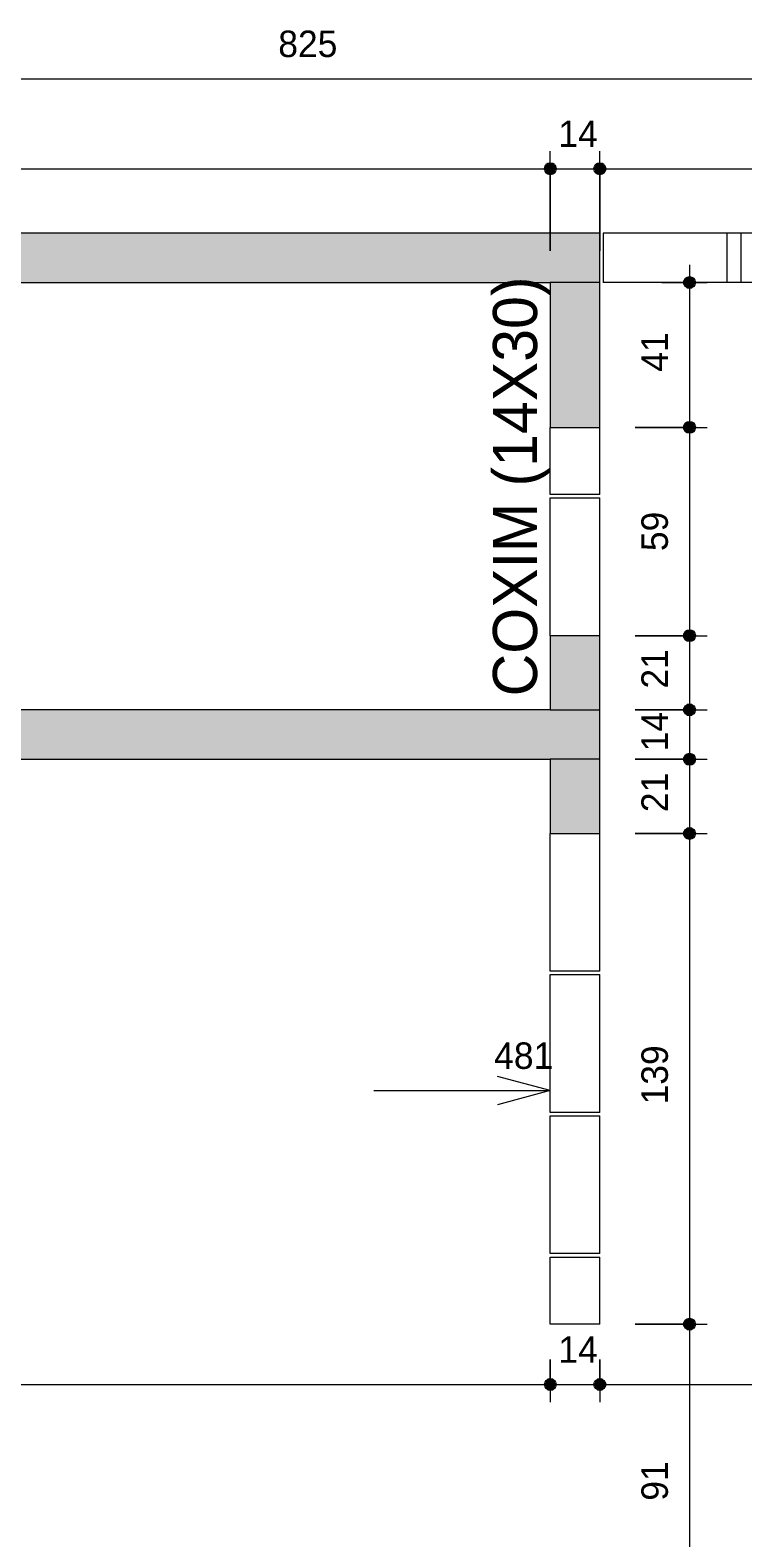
# Model space of a CAD drawing. Header units: centimetres. Extents: x 170 to 15941, y -2277 to 8860.
# Drawn here: x 7838.3 to 8040, y 434.7 to 861.7 of the extents above; entities that cross this region are included whole.
import ezdxf

# ---------------------------------------------------------------- set-up
doc = ezdxf.new("R2010")
doc.units = ezdxf.units.CM
for name, color, linetype, lineweight, true_color in [('A-ANNO-DIMS-1', 1, 'Continuous', 9, 0xff0000), ('A-DETL-GENF-1', 8, 'Continuous', 9, 0x808080), ('A-DETL-GENF-2', 9, 'Continuous', 9, 0xc0c0c0)]:
    doc.layers.add(name, color=color, linetype=linetype, lineweight=lineweight, true_color=true_color)
for name, color, linetype, lineweight in [('A-ANNO-DIMS-50', 7, 'Continuous', 9), ('A-DETL-THIN', 7, 'Continuous', 9), ('G-ANNO-TEXT', 7, 'Continuous', 9), ('S-BEAM', 7, 'Continuous', 9), ('S-BEAM-1', 7, 'Continuous', 13)]:
    doc.layers.add(name, color=color, linetype=linetype, lineweight=lineweight)
doc.styles.add('Bahnschrift_2', font='', dxfattribs={"height": 12.5})
doc.styles.add('Bahnschrift_7', font='', dxfattribs={"height": 7.5})
doc.styles.get('Bahnschrift_2').set_extended_font_data('Bahnschrift')
doc.styles.get('Bahnschrift_7').set_extended_font_data('Bahnschrift')
doc.dimstyles.new('COTA_ACUMULADA_1', dxfattribs={"dimscale": 30.48, "dimtxt": 8.33133, "dimasz": 0.049213, "dimexe": 0, "dimexo": 0.0625, "dimgap": 0.131234, "dimtad": 0, "dimjust": 2, "dimdec": 0, "dimzin": 0, "dimdsep": 46, "dimtxsty": 'Bahnschrift_7', "dimblk1": 'NONE', "dimblk2": 'OPEN30', "dimsah": 1, "dimcen": 0.09, "dimse1": 1, "dimsd1": 1, "dimazin": 0, "dimtfac": 1, "dimtdec": 4, "dimtix": 1, "dimtmove": 2, "dimatfit": 3, "dimfxl": 0, "dimfxlon": 1, "dimtvp": 1, "dimtolj": 1, "dimtzin": 0, "dimarcsym": 2})
doc.dimstyles.new('COTA_LINEAR', dxfattribs={"dimscale": 30.48, "dimtxt": 8.33133, "dimasz": 0.393701, "dimexe": 0.164042, "dimexo": 0.328084, "dimgap": 0.131234, "dimtad": 1, "dimdec": 0, "dimzin": 0, "dimdsep": 46, "dimtxsty": 'Bahnschrift_7', "dimblk1": 'DOTSMALL', "dimblk2": 'DOTSMALL', "dimsah": 1, "dimcen": 0.09, "dimdle": 0.164042, "dimazin": 0, "dimtfac": 1, "dimtdec": 4, "dimtix": 1, "dimtmove": 0, "dimatfit": 3, "dimfxl": 1, "dimtvp": 1, "dimtolj": 1, "dimtzin": 0, "dimarcsym": 2})

# ---------------------------------------------------------------- blocks, each defined once
blk = doc.blocks.new('LEONE - BLOCO CANALETA 14X39X2 - LEONE - BLOCO CANALETA 14X39X19-3031616-FORMA DA COBERTURA')
at = {"layer": 'S-BEAM-1'}
for p, q in [((-19.5, 7), (19.5, 7)), ((-19.5, -7), (-19.5, 7)), ((-19.5, -7), (19.5, -7))]:
    blk.add_line(p, q, dxfattribs=at)
blk = doc.blocks.new('LEONE - BLOCO CANALETA 14X39X2 - LEONE - BLOCO CANALETA 14X39X19-V2-FORMA DA COBERTURA')
at = {"layer": 'S-BEAM-1'}
for p, q in [((-19.5, 7), (19.5, 7)), ((-19.5, -7), (-19.5, 7)), ((19.5, 7), (19.5, -7)), ((-19.5, -7), (19.5, -7))]:
    blk.add_line(p, q, dxfattribs=at)
blk = doc.blocks.new('LEONE - BLOCO CANALETA 14X19X19 - LEONE - BLOCO CANALETA 14X19X19-3028554-FORMA DA COBERTURA')
at = {"layer": 'S-BEAM-1'}
for p, q in [((-9.5, 7), (9.5, 7)), ((-9.5, -7), (-9.5, 7)), ((9.5, 7), (9.5, -7)), ((-9.5, -7), (9.5, -7))]:
    blk.add_line(p, q, dxfattribs=at)
blk = doc.blocks.new('LEONE - BLOCO CANALETA 14X39X2 - LEONE - BLOCO CANALETA 14X39X19-2679375-FORMA DA COBERTURA')
at = {"layer": 'S-BEAM-1'}
for p, q in [((-19.5, 7), (19.5, 7)), ((-19.5, 7), (-19.5, -7)), ((19.5, -7), (19.5, 7)), ((-19.5, -7), (19.5, -7))]:
    blk.add_line(p, q, dxfattribs=at)
blk = doc.blocks.new('LEONE - BLOCO CANALETA 14X39X2 - LEONE - BLOCO CANALETA 14X39X19-V12-FORMA DA COBERTURA')
at = {"layer": 'S-BEAM-1'}
for p, q in [((-19.5, 7), (-0.5, 7)), ((-19.5, -7), (-19.5, 7)), ((-19.5, -7), (-0.5, -7))]:
    blk.add_line(p, q, dxfattribs=at)
blk = doc.blocks.new('LEONE - BLOCO CANALETA 14X39X2 - LEONE - BLOCO CANALETA 14X39X19-V13-FORMA DA COBERTURA')
at = {"layer": 'S-BEAM-1'}
for p, q in [((-19.5, 7), (19.5, 7)), ((19.5, 7), (19.5, -7)), ((-19.5, -7), (19.5, -7))]:
    blk.add_line(p, q, dxfattribs=at)
blk = doc.blocks.new('DIMBLOCK12-FORMA DA COBERTURA')
at = {"layer": 'A-ANNO-DIMS-50', "lineweight": 35, "true_color": 0xff0000}
h = blk.add_hatch(color=1, dxfattribs=at)
edge = h.paths.add_edge_path()
edge.add_arc((7574.52, 822.48), 1.5, 0, 360)
h = blk.add_hatch(color=1, dxfattribs=at)
edge = h.paths.add_edge_path()
edge.add_arc((7985.52, 822.48), 1.5, 0, 360)
at = {"layer": 'A-ANNO-DIMS-50', "color": 1, "true_color": 0xff0000}
for p, q in [((7574.52, 799.24), (7574.52, 827.48)), ((7985.52, 799.24), (7985.52, 827.48)), ((7574.52, 822.48), (7985.52, 822.48)), ((7574.52, 822.48), (7574.52, 799.24)), ((7985.52, 822.48), (7985.52, 799.24))]:
    blk.add_line(p, q, dxfattribs=at)
at = {"layer": 'A-ANNO-DIMS-50', "color": 1, "lineweight": 35, "true_color": 0xff0000}
for centre in [(7574.52, 822.48), (7985.52, 822.48)]:
    blk.add_circle(centre, 1.5, dxfattribs=at)
at = {"layer": 'A-ANNO-DIMS-50', "color": 0, "insert": (7773.52, 836.13), "char_height": 7.5, "width": 15.6023, "attachment_point": 1, "line_spacing_factor": 1.009858, "style": 'Bahnschrift_7'}
blk.add_mtext('411', dxfattribs=at)
blk = doc.blocks.new('_DotSmall')
at = {"color": 0, "linetype": 'ByBlock', "const_width": 0.5}
blk.add_lwpolyline([(-0.0625, 0, 1), (0.0625, 0, 1)], format="xyb", close=True, dxfattribs=at)
blk = doc.blocks.new('DIMBLOCK13-FORMA DA COBERTURA')
at = {"layer": 'A-ANNO-DIMS-50', "lineweight": 35, "true_color": 0xff0000}
h = blk.add_hatch(color=1, dxfattribs=at)
edge = h.paths.add_edge_path()
edge.add_arc((7985.52, 822.48), 1.5, 0, 360)
h = blk.add_hatch(color=1, dxfattribs=at)
edge = h.paths.add_edge_path()
edge.add_arc((7999.52, 822.48), 1.5, 0, 360)
at = {"layer": 'A-ANNO-DIMS-50', "color": 1, "true_color": 0xff0000}
for p, q in [((7985.52, 799.24), (7985.52, 827.48)), ((7999.52, 799.24), (7999.52, 827.48)), ((7985.52, 822.48), (7999.52, 822.48)), ((7985.52, 822.48), (7985.52, 799.24)), ((7999.52, 822.48), (7999.52, 799.24))]:
    blk.add_line(p, q, dxfattribs=at)
at = {"layer": 'A-ANNO-DIMS-50', "color": 1, "lineweight": 35, "true_color": 0xff0000}
for centre in [(7985.52, 822.48), (7999.52, 822.48)]:
    blk.add_circle(centre, 1.5, dxfattribs=at)
at = {"layer": 'A-ANNO-DIMS-50', "color": 0, "insert": (7987.79, 836.13), "char_height": 7.5, "width": 11.3609, "attachment_point": 1, "line_spacing_factor": 1.009858, "style": 'Bahnschrift_7'}
blk.add_mtext('14', dxfattribs=at)
blk = doc.blocks.new('DIMBLOCK14-FORMA DA COBERTURA')
at = {"layer": 'A-ANNO-DIMS-50', "lineweight": 35, "true_color": 0xff0000}
h = blk.add_hatch(color=1, dxfattribs=at)
edge = h.paths.add_edge_path()
edge.add_arc((7999.52, 822.48), 1.5, 0, 360)
h = blk.add_hatch(color=1, dxfattribs=at)
edge = h.paths.add_edge_path()
edge.add_arc((8315.52, 822.48), 1.5, 0, 360)
at = {"layer": 'A-ANNO-DIMS-50', "color": 1, "true_color": 0xff0000}
for p, q in [((7999.52, 799.24), (7999.52, 827.48)), ((8315.52, 814.24), (8315.52, 827.48)), ((7999.52, 822.48), (8315.52, 822.48)), ((7999.52, 822.48), (7999.52, 799.24)), ((8315.52, 822.48), (8315.52, 814.24))]:
    blk.add_line(p, q, dxfattribs=at)
at = {"layer": 'A-ANNO-DIMS-50', "color": 1, "lineweight": 35, "true_color": 0xff0000}
for centre in [(7999.52, 822.48), (8315.52, 822.48)]:
    blk.add_circle(centre, 1.5, dxfattribs=at)
at = {"layer": 'A-ANNO-DIMS-50', "color": 0, "insert": (8150.26, 836.13), "char_height": 7.5, "width": 17.4201, "attachment_point": 1, "line_spacing_factor": 1.009858, "style": 'Bahnschrift_7'}
blk.add_mtext('316', dxfattribs=at)
blk = doc.blocks.new('DIMBLOCK18-FORMA DA COBERTURA')
at = {"layer": 'A-ANNO-DIMS-50', "lineweight": 35, "true_color": 0xff0000}
h = blk.add_hatch(color=1, dxfattribs=at)
edge = h.paths.add_edge_path()
edge.add_arc((7504.52, 847.97), 1.5, 0, 360)
h = blk.add_hatch(color=1, dxfattribs=at)
edge = h.paths.add_edge_path()
edge.add_arc((8329.52, 847.97), 1.5, 0, 360)
at = {"layer": 'A-ANNO-DIMS-50', "color": 1, "true_color": 0xff0000}
for p, q in [((7504.52, 840.09), (7504.52, 852.97)), ((8329.52, 814.24), (8329.52, 852.97)), ((7504.52, 847.97), (8334.52, 847.97)), ((7504.52, 847.97), (7504.52, 840.09)), ((8329.52, 847.97), (8329.52, 814.24))]:
    blk.add_line(p, q, dxfattribs=at)
at = {"layer": 'A-ANNO-DIMS-50', "color": 1, "lineweight": 35, "true_color": 0xff0000}
for centre in [(7504.52, 847.97), (8329.52, 847.97)]:
    blk.add_circle(centre, 1.5, dxfattribs=at)
at = {"layer": 'A-ANNO-DIMS-50', "color": 0, "insert": (7908.5, 861.61), "char_height": 7.5, "width": 20.4496, "attachment_point": 1, "line_spacing_factor": 1.009858, "style": 'Bahnschrift_7'}
blk.add_mtext('825', dxfattribs=at)
blk = doc.blocks.new('DIMBLOCK90-FORMA DA COBERTURA')
at = {"layer": 'A-ANNO-DIMS-50', "lineweight": 35, "true_color": 0xff0000}
h = blk.add_hatch(color=1, dxfattribs=at)
edge = h.paths.add_edge_path()
edge.add_arc((7595.02, 478.16), 1.5, 0, 360)
h = blk.add_hatch(color=1, dxfattribs=at)
edge = h.paths.add_edge_path()
edge.add_arc((7985.52, 478.16), 1.5, 0, 360)
at = {"layer": 'A-ANNO-DIMS-50', "color": 1, "true_color": 0xff0000}
for p, q in [((7595.02, 594.71), (7595.02, 473.16)), ((7595.02, 478.16), (7595.02, 594.71)), ((7985.52, 485.24), (7985.52, 473.16)), ((7985.52, 478.16), (7985.52, 485.24)), ((7595.02, 478.16), (7985.52, 478.16))]:
    blk.add_line(p, q, dxfattribs=at)
at = {"layer": 'A-ANNO-DIMS-50', "color": 1, "lineweight": 35, "true_color": 0xff0000}
for centre in [(7595.02, 478.16), (7985.52, 478.16)]:
    blk.add_circle(centre, 1.5, dxfattribs=at)
at = {"layer": 'A-ANNO-DIMS-50', "color": 0, "insert": (7781.88, 491.81), "char_height": 7.5, "width": 20.1467, "attachment_point": 1, "line_spacing_factor": 1.009858, "style": 'Bahnschrift_7'}
blk.add_mtext('390', dxfattribs=at)
blk = doc.blocks.new('DIMBLOCK91-FORMA DA COBERTURA')
at = {"layer": 'A-ANNO-DIMS-50', "lineweight": 35, "true_color": 0xff0000}
h = blk.add_hatch(color=1, dxfattribs=at)
edge = h.paths.add_edge_path()
edge.add_arc((7985.52, 478.16), 1.5, 0, 360)
h = blk.add_hatch(color=1, dxfattribs=at)
edge = h.paths.add_edge_path()
edge.add_arc((7999.52, 478.16), 1.5, 0, 360)
at = {"layer": 'A-ANNO-DIMS-50', "color": 1, "true_color": 0xff0000}
for p, q in [((7985.52, 485.24), (7985.52, 473.16)), ((7985.52, 478.16), (7985.52, 485.24)), ((7999.52, 485.24), (7999.52, 473.16)), ((7999.52, 478.16), (7999.52, 485.24)), ((7985.52, 478.16), (7999.52, 478.16))]:
    blk.add_line(p, q, dxfattribs=at)
at = {"layer": 'A-ANNO-DIMS-50', "color": 1, "lineweight": 35, "true_color": 0xff0000}
for centre in [(7985.52, 478.16), (7999.52, 478.16)]:
    blk.add_circle(centre, 1.5, dxfattribs=at)
at = {"layer": 'A-ANNO-DIMS-50', "color": 0, "insert": (7987.79, 491.81), "char_height": 7.5, "width": 11.3609, "attachment_point": 1, "line_spacing_factor": 1.009858, "style": 'Bahnschrift_7'}
blk.add_mtext('14', dxfattribs=at)
blk = doc.blocks.new('DIMBLOCK92-FORMA DA COBERTURA')
at = {"layer": 'A-ANNO-DIMS-50', "lineweight": 35, "true_color": 0xff0000}
h = blk.add_hatch(color=1, dxfattribs=at)
edge = h.paths.add_edge_path()
edge.add_arc((7999.52, 478.16), 1.5, 0, 360)
h = blk.add_hatch(color=1, dxfattribs=at)
edge = h.paths.add_edge_path()
edge.add_arc((8244.52, 478.16), 1.5, 0, 360)
at = {"layer": 'A-ANNO-DIMS-50', "color": 1, "true_color": 0xff0000}
for p, q in [((8244.52, 504.24), (8244.52, 473.16)), ((8244.52, 478.16), (8244.52, 504.24)), ((7999.52, 485.24), (7999.52, 473.16)), ((7999.52, 478.16), (7999.52, 485.24)), ((7999.52, 478.16), (8244.52, 478.16))]:
    blk.add_line(p, q, dxfattribs=at)
at = {"layer": 'A-ANNO-DIMS-50', "color": 1, "lineweight": 35, "true_color": 0xff0000}
for centre in [(7999.52, 478.16), (8244.52, 478.16)]:
    blk.add_circle(centre, 1.5, dxfattribs=at)
at = {"layer": 'A-ANNO-DIMS-50', "color": 0, "insert": (8113.5, 491.81), "char_height": 7.5, "width": 20.4496, "attachment_point": 1, "line_spacing_factor": 1.009858, "style": 'Bahnschrift_7'}
blk.add_mtext('245', dxfattribs=at)
blk = doc.blocks.new('DIMBLOCK265-FORMA DA COBERTURA')
at = {"layer": 'A-ANNO-DIMS-50', "lineweight": 35, "true_color": 0xff0000}
h = blk.add_hatch(color=1, dxfattribs=at)
edge = h.paths.add_edge_path()
edge.add_arc((8024.95, 790.24), 1.5, 0, 360)
h = blk.add_hatch(color=1, dxfattribs=at)
edge = h.paths.add_edge_path()
edge.add_arc((8024.95, 749.24), 1.5, 0, 360)
at = {"layer": 'A-ANNO-DIMS-50', "color": 1, "true_color": 0xff0000}
for p, q in [((8024.95, 795.24), (8024.95, 749.24)), ((8017.07, 790.24), (8029.95, 790.24)), ((8024.95, 790.24), (8017.07, 790.24)), ((8009.52, 749.24), (8029.95, 749.24)), ((8024.95, 749.24), (8009.52, 749.24))]:
    blk.add_line(p, q, dxfattribs=at)
at = {"layer": 'A-ANNO-DIMS-50', "color": 1, "lineweight": 35, "true_color": 0xff0000}
for centre in [(8024.95, 790.24), (8024.95, 749.24)]:
    blk.add_circle(centre, 1.5, dxfattribs=at)
at = {"layer": 'A-ANNO-DIMS-50', "color": 0, "insert": (8011.3, 765.01), "char_height": 7.5, "width": 11.3609, "attachment_point": 1, "rotation": 90, "line_spacing_factor": 1.009858, "style": 'Bahnschrift_7'}
blk.add_mtext('41', dxfattribs=at)
blk = doc.blocks.new('DIMBLOCK266-FORMA DA COBERTURA')
at = {"layer": 'A-ANNO-DIMS-50', "lineweight": 35, "true_color": 0xff0000}
h = blk.add_hatch(color=1, dxfattribs=at)
edge = h.paths.add_edge_path()
edge.add_arc((8024.95, 749.24), 1.5, 0, 360)
h = blk.add_hatch(color=1, dxfattribs=at)
edge = h.paths.add_edge_path()
edge.add_arc((8024.95, 690.24), 1.5, 0, 360)
at = {"layer": 'A-ANNO-DIMS-50', "color": 1, "true_color": 0xff0000}
for p, q in [((8009.52, 749.24), (8029.95, 749.24)), ((8024.95, 749.24), (8009.52, 749.24)), ((8024.95, 749.24), (8024.95, 690.24)), ((8009.52, 690.24), (8029.95, 690.24)), ((8024.95, 690.24), (8009.52, 690.24))]:
    blk.add_line(p, q, dxfattribs=at)
at = {"layer": 'A-ANNO-DIMS-50', "color": 1, "lineweight": 35, "true_color": 0xff0000}
for centre in [(8024.95, 749.24), (8024.95, 690.24)]:
    blk.add_circle(centre, 1.5, dxfattribs=at)
at = {"layer": 'A-ANNO-DIMS-50', "color": 0, "insert": (8011.3, 714.19), "char_height": 7.5, "width": 13.3301, "attachment_point": 1, "rotation": 90, "line_spacing_factor": 1.009858, "style": 'Bahnschrift_7'}
blk.add_mtext('59', dxfattribs=at)
blk = doc.blocks.new('DIMBLOCK267-FORMA DA COBERTURA')
at = {"layer": 'A-ANNO-DIMS-50', "lineweight": 35, "true_color": 0xff0000}
h = blk.add_hatch(color=1, dxfattribs=at)
edge = h.paths.add_edge_path()
edge.add_arc((8024.95, 690.24), 1.5, 0, 360)
h = blk.add_hatch(color=1, dxfattribs=at)
edge = h.paths.add_edge_path()
edge.add_arc((8024.95, 669.24), 1.5, 0, 360)
at = {"layer": 'A-ANNO-DIMS-50', "color": 1, "true_color": 0xff0000}
for p, q in [((8009.52, 690.24), (8029.95, 690.24)), ((8024.95, 690.24), (8009.52, 690.24)), ((8024.95, 690.24), (8024.95, 669.24)), ((8009.52, 669.24), (8029.95, 669.24)), ((8024.95, 669.24), (8009.52, 669.24))]:
    blk.add_line(p, q, dxfattribs=at)
at = {"layer": 'A-ANNO-DIMS-50', "color": 1, "lineweight": 35, "true_color": 0xff0000}
for centre in [(8024.95, 690.24), (8024.95, 669.24)]:
    blk.add_circle(centre, 1.5, dxfattribs=at)
at = {"layer": 'A-ANNO-DIMS-50', "color": 0, "insert": (8011.3, 675.26), "char_height": 7.5, "width": 10.755, "attachment_point": 1, "rotation": 90, "line_spacing_factor": 1.009858, "style": 'Bahnschrift_7'}
blk.add_mtext('21', dxfattribs=at)
blk = doc.blocks.new('DIMBLOCK268-FORMA DA COBERTURA')
at = {"layer": 'A-ANNO-DIMS-50', "lineweight": 35, "true_color": 0xff0000}
h = blk.add_hatch(color=1, dxfattribs=at)
edge = h.paths.add_edge_path()
edge.add_arc((8024.95, 669.24), 1.5, 0, 360)
h = blk.add_hatch(color=1, dxfattribs=at)
edge = h.paths.add_edge_path()
edge.add_arc((8024.95, 655.24), 1.5, 0, 360)
at = {"layer": 'A-ANNO-DIMS-50', "color": 1, "true_color": 0xff0000}
for p, q in [((8009.52, 669.24), (8029.95, 669.24)), ((8024.95, 669.24), (8009.52, 669.24)), ((8024.95, 669.24), (8024.95, 655.24)), ((8009.52, 655.24), (8029.95, 655.24)), ((8024.95, 655.24), (8009.52, 655.24))]:
    blk.add_line(p, q, dxfattribs=at)
at = {"layer": 'A-ANNO-DIMS-50', "color": 1, "lineweight": 35, "true_color": 0xff0000}
for centre in [(8024.95, 669.24), (8024.95, 655.24)]:
    blk.add_circle(centre, 1.5, dxfattribs=at)
at = {"layer": 'A-ANNO-DIMS-50', "color": 0, "insert": (8011.3, 657.51), "char_height": 7.5, "width": 11.3609, "attachment_point": 1, "rotation": 90, "line_spacing_factor": 1.009858, "style": 'Bahnschrift_7'}
blk.add_mtext('14', dxfattribs=at)
blk = doc.blocks.new('DIMBLOCK269-FORMA DA COBERTURA')
at = {"layer": 'A-ANNO-DIMS-50', "lineweight": 35, "true_color": 0xff0000}
h = blk.add_hatch(color=1, dxfattribs=at)
edge = h.paths.add_edge_path()
edge.add_arc((8024.95, 655.24), 1.5, 0, 360)
h = blk.add_hatch(color=1, dxfattribs=at)
edge = h.paths.add_edge_path()
edge.add_arc((8024.95, 634.24), 1.5, 0, 360)
at = {"layer": 'A-ANNO-DIMS-50', "color": 1, "true_color": 0xff0000}
for p, q in [((8009.52, 655.24), (8029.95, 655.24)), ((8024.95, 655.24), (8009.52, 655.24)), ((8024.95, 655.24), (8024.95, 634.24)), ((8009.52, 634.24), (8029.95, 634.24)), ((8024.95, 634.24), (8009.52, 634.24))]:
    blk.add_line(p, q, dxfattribs=at)
at = {"layer": 'A-ANNO-DIMS-50', "color": 1, "lineweight": 35, "true_color": 0xff0000}
for centre in [(8024.95, 655.24), (8024.95, 634.24)]:
    blk.add_circle(centre, 1.5, dxfattribs=at)
at = {"layer": 'A-ANNO-DIMS-50', "color": 0, "insert": (8011.3, 640.26), "char_height": 7.5, "width": 10.755, "attachment_point": 1, "rotation": 90, "line_spacing_factor": 1.009858, "style": 'Bahnschrift_7'}
blk.add_mtext('21', dxfattribs=at)
blk = doc.blocks.new('DIMBLOCK270-FORMA DA COBERTURA')
at = {"layer": 'A-ANNO-DIMS-50', "lineweight": 35, "true_color": 0xff0000}
h = blk.add_hatch(color=1, dxfattribs=at)
edge = h.paths.add_edge_path()
edge.add_arc((8024.95, 634.24), 1.5, 0, 360)
h = blk.add_hatch(color=1, dxfattribs=at)
edge = h.paths.add_edge_path()
edge.add_arc((8024.95, 495.24), 1.5, 0, 360)
at = {"layer": 'A-ANNO-DIMS-50', "color": 1, "true_color": 0xff0000}
for p, q in [((8009.52, 634.24), (8029.95, 634.24)), ((8024.95, 634.24), (8009.52, 634.24)), ((8024.95, 634.24), (8024.95, 495.24)), ((8009.52, 495.24), (8029.95, 495.24)), ((8024.95, 495.24), (8009.52, 495.24))]:
    blk.add_line(p, q, dxfattribs=at)
at = {"layer": 'A-ANNO-DIMS-50', "color": 1, "lineweight": 35, "true_color": 0xff0000}
for centre in [(8024.95, 634.24), (8024.95, 495.24)]:
    blk.add_circle(centre, 1.5, dxfattribs=at)
at = {"layer": 'A-ANNO-DIMS-50', "color": 0, "insert": (8011.3, 557.49), "char_height": 7.5, "width": 17.4201, "attachment_point": 1, "rotation": 90, "line_spacing_factor": 1.009858, "style": 'Bahnschrift_7'}
blk.add_mtext('139', dxfattribs=at)
blk = doc.blocks.new('DIMBLOCK271-FORMA DA COBERTURA')
at = {"layer": 'A-ANNO-DIMS-50', "lineweight": 35, "true_color": 0xff0000}
h = blk.add_hatch(color=1, dxfattribs=at)
edge = h.paths.add_edge_path()
edge.add_arc((8024.95, 495.24), 1.5, 0, 360)
h = blk.add_hatch(color=1, dxfattribs=at)
edge = h.paths.add_edge_path()
edge.add_arc((8024.95, 404.24), 1.5, 0, 360)
at = {"layer": 'A-ANNO-DIMS-50', "color": 1, "true_color": 0xff0000}
for p, q in [((8009.52, 495.24), (8029.95, 495.24)), ((8024.95, 495.24), (8009.52, 495.24)), ((8024.95, 495.24), (8024.95, 404.24)), ((8017.07, 404.24), (8029.95, 404.24)), ((8024.95, 404.24), (8017.07, 404.24))]:
    blk.add_line(p, q, dxfattribs=at)
at = {"layer": 'A-ANNO-DIMS-50', "color": 1, "lineweight": 35, "true_color": 0xff0000}
for centre in [(8024.95, 495.24), (8024.95, 404.24)]:
    blk.add_circle(centre, 1.5, dxfattribs=at)
at = {"layer": 'A-ANNO-DIMS-50', "color": 0, "insert": (8011.3, 445.26), "char_height": 7.5, "width": 10.755, "attachment_point": 1, "rotation": 90, "line_spacing_factor": 1.009858, "style": 'Bahnschrift_7'}
blk.add_mtext('91', dxfattribs=at)
blk = doc.blocks.new('DIMBLOCK313-FORMA DA COBERTURA')
at = {"layer": 'A-ANNO-DIMS-50', "color": 1, "true_color": 0xff0000}
for p, q in [((7985.52, 561.4), (7970.52, 565.42)), ((7935.52, 561.4), (7985.52, 561.4)), ((7985.52, 561.4), (7970.52, 557.38)), ((7985.52, 561.4), (7985.52, 561.4)), ((7985.52, 561.4), (7985.52, 561.4))]:
    blk.add_line(p, q, dxfattribs=at)
at = {"layer": 'A-ANNO-DIMS-50', "color": 0, "insert": (7969.62, 575.05), "char_height": 7.5, "width": 18.4804, "attachment_point": 1, "line_spacing_factor": 1.009858, "style": 'Bahnschrift_7'}
blk.add_mtext('481', dxfattribs=at)
blk = doc.blocks.new('_None')
blk = doc.blocks.new('_Open30')
at = {"color": 0, "linetype": 'ByBlock', "lineweight": -2}
for p, q in [((-1, 0.27), (0, 0)), ((0, 0), (-1, -0.27)), ((0, 0), (-1, 0))]:
    blk.add_line(p, q, dxfattribs=at)
blk = doc.blocks.new('DIMBLOCK314-FORMA DA COBERTURA')
at = {"layer": 'A-ANNO-DIMS-50', "color": 1, "true_color": 0xff0000}
for p, q in [((8315.52, 561.4), (8300.52, 565.42)), ((8265.52, 561.4), (8315.52, 561.4)), ((8315.52, 561.4), (8300.52, 557.38)), ((8315.52, 561.4), (8315.52, 561.4)), ((8315.52, 561.4), (8315.52, 561.4))]:
    blk.add_line(p, q, dxfattribs=at)
at = {"layer": 'A-ANNO-DIMS-50', "color": 0, "insert": (8302.02, 575.05), "char_height": 7.5, "width": 15.6023, "attachment_point": 1, "line_spacing_factor": 1.009858, "style": 'Bahnschrift_7'}
blk.add_mtext('811', dxfattribs=at)

msp = doc.modelspace()

# ---------------------------------------------------------------- hatches: boundary and pattern name
at = {"layer": 'A-DETL-GENF-1'}
h = msp.add_hatch(color=256, dxfattribs=at)
h.paths.add_polyline_path([(7806.91, -509.76), (7999.52, -509.76), (7999.52, -495.76), (7560.52, -495.76), (7560.52, -509.76), (7574.52, -509.76)])
h.paths.add_polyline_path([(6130.52, -509.76), (6984.52, -509.76), (6984.52, -495.76), (6130.52, -495.76)])
h.paths.add_polyline_path([(6970.52, -374.76), (6984.52, -374.76), (6984.52, -360.76), (6130.52, -360.76), (6130.52, -374.76), (6569.52, -374.76)])
h.paths.add_polyline_path([(7806.91, -374.76), (7999.52, -374.76), (7999.52, -360.76), (7560.52, -360.76), (7560.52, -374.76), (7574.52, -374.76)])
h.paths.add_polyline_path([(7574.52, -295.76), (7574.52, -281.76), (7225.52, -281.76), (7225.52, -295.76), (7560.52, -295.76)])
h.paths.add_polyline_path([(7574.52, 25.24), (7574.52, 39.24), (7365.52, 39.24), (7365.52, 25.24), (7370.52, 25.24)])
h.paths.add_polyline_path([(7560.52, 655.24), (7999.52, 655.24), (7999.52, 669.24), (7560.52, 669.24)])
h.paths.add_polyline_path([(6144.52, 655.24), (6994.52, 655.24), (6994.52, 669.24), (6130.52, 669.24), (6130.52, 655.24)])
h.paths.add_polyline_path([(7985.52, 790.24), (7999.52, 790.24), (7999.52, 804.24), (7560.52, 804.24), (7560.52, 790.24), (7806.91, 790.24)])
h.paths.add_polyline_path([(6130.52, 790.24), (6994.52, 790.24), (6994.52, 804.24), (6130.52, 804.24)])
at = {"layer": 'A-DETL-GENF-2'}
h = msp.add_hatch(color=256, dxfattribs=at)
h.paths.add_polyline_path([(7560.52, -520.76), (7574.52, -520.76), (7574.52, -509.76), (7560.52, -509.76)])
h.paths.add_polyline_path([(6984.52, -495.76), (6984.52, -454.76), (6970.52, -454.76), (6970.52, -495.76)])
h.paths.add_polyline_path([(6144.52, -495.76), (6144.52, -454.76), (6130.52, -454.76), (6130.52, -495.76)])
h.paths.add_polyline_path([(7574.52, -495.76), (7574.52, -374.76), (7560.52, -374.76), (7560.52, -495.76)])
h.paths.add_polyline_path([(7999.52, -495.76), (7999.52, -454.76), (7985.52, -454.76), (7985.52, -495.76)])
h.paths.add_polyline_path([(6984.52, -395.76), (6984.52, -374.76), (6970.52, -374.76), (6970.52, -395.76)])
h.paths.add_polyline_path([(6130.52, -395.76), (6144.52, -395.76), (6144.52, -374.76), (6130.52, -374.76)])
h.paths.add_polyline_path([(7985.52, -395.76), (7999.52, -395.76), (7999.52, -374.76), (7985.52, -374.76)])
h.paths.add_polyline_path([(6130.52, -360.76), (6144.52, -360.76), (6144.52, -339.76), (6130.52, -339.76)])
h.paths.add_polyline_path([(6970.52, -360.76), (6984.52, -360.76), (6984.52, -339.76), (6970.52, -339.76)])
h.paths.add_polyline_path([(7999.52, -360.76), (7999.52, -339.73), (7985.52, -339.73), (7985.52, -360.76)])
h.paths.add_polyline_path([(7560.52, -360.76), (7574.52, -360.76), (7574.52, -295.76), (7560.52, -295.76), (7560.52, -357.84)])
h.paths.add_polyline_path([(7225.52, -315.26), (7239.52, -315.26), (7239.52, -295.76), (7225.52, -295.76), (7225.52, -304.87)])
h.paths.add_polyline_path([(7239.52, -281.76), (7239.52, -235.76), (7225.52, -235.76), (7225.52, -281.76)])
h.paths.add_polyline_path([(7560.52, -281.76), (7574.52, -281.76), (7574.52, -254.76), (7560.52, -254.76)])
h.paths.add_polyline_path([(6130.52, 634.24), (6144.52, 634.24), (6144.52, 655.24), (6130.52, 655.24)])
h.paths.add_polyline_path([(6994.52, 634.24), (6994.52, 655.24), (6980.52, 655.24), (6980.52, 634.24)])
h.paths.add_polyline_path([(6980.52, 669.24), (6994.52, 669.24), (6994.52, 690.24), (6980.52, 690.24)])
h.paths.add_polyline_path([(6130.52, 669.24), (6144.52, 669.24), (6144.52, 690.24), (6130.52, 690.24)])
h.paths.add_polyline_path([(6144.52, 749.24), (6144.52, 790.24), (6130.52, 790.24), (6130.52, 749.24)])
h.paths.add_polyline_path([(6994.52, 749.24), (6994.52, 790.24), (6980.52, 790.24), (6980.52, 749.24)])
h.paths.add_polyline_path([(7574.52, 749.24), (7574.52, 790.24), (7560.52, 790.24), (7560.52, 749.24)])
h.paths.add_polyline_path([(7999.52, 749.24), (7999.52, 790.24), (7985.52, 790.24), (7985.52, 749.24)])
h = msp.add_hatch(color=256, dxfattribs=at)
h.paths.add_polyline_path([(7560.52, 634.24), (7574.52, 634.24), (7574.52, 655.24), (7560.52, 655.24)])
h.paths.add_polyline_path([(7999.52, 634.24), (7999.52, 655.24), (7985.52, 655.24), (7985.52, 634.24)])
h.paths.add_polyline_path([(7574.52, 669.24), (7574.52, 690.24), (7560.52, 690.24), (7560.52, 669.24)])
h.paths.add_polyline_path([(7985.52, 669.24), (7999.52, 669.24), (7999.52, 690.24), (7985.52, 690.24)])

# ---------------------------------------------------------------- linework, layer by layer
at = {"layer": 'A-DETL-THIN'}
for p, q in [((7999.52, 804.24), (7560.52, 804.24)), ((7999.52, 790.24), (7999.52, 804.24)), ((7574.52, 790.24), (7985.52, 790.24)), ((7999.52, 790.24), (7985.52, 790.24)), ((7985.52, 790.24), (7985.52, 749.24)), ((7999.52, 749.24), (7999.52, 790.24)), ((7985.52, 749.24), (7999.52, 749.24)), ((7999.52, 690.24), (7985.52, 690.24)), ((7985.52, 690.24), (7985.52, 669.24)), ((7999.52, 669.24), (7999.52, 690.24)), ((7985.52, 669.24), (7574.52, 669.24)), ((7985.52, 669.24), (7999.52, 669.24)), ((7999.52, 655.24), (7999.52, 669.24)), ((7574.52, 655.24), (7985.52, 655.24)), ((7999.52, 655.24), (7985.52, 655.24)), ((7985.52, 655.24), (7985.52, 634.24)), ((7999.52, 634.24), (7999.52, 655.24)), ((7985.52, 634.24), (7999.52, 634.24))]:
    msp.add_line(p, q, dxfattribs=at)

# ---------------------------------------------------------------- block references
at = {"layer": 'S-BEAM'}
for name, p, rotation in [('LEONE - BLOCO CANALETA 14X39X2 - LEONE - BLOCO CANALETA 14X39X19-2679375-FORMA DA COBERTURA', (8020.02, 797.24), 180), ('LEONE - BLOCO CANALETA 14X39X2 - LEONE - BLOCO CANALETA 14X39X19-2679375-FORMA DA COBERTURA', (8055.02, 797.24), 180), ('LEONE - BLOCO CANALETA 14X39X2 - LEONE - BLOCO CANALETA 14X39X19-V12-FORMA DA COBERTURA', (7992.52, 749.74), 90.0000000000001), ('LEONE - BLOCO CANALETA 14X39X2 - LEONE - BLOCO CANALETA 14X39X19-V13-FORMA DA COBERTURA', (7992.52, 709.74), 90.0000000000001), ('LEONE - BLOCO CANALETA 14X39X2 - LEONE - BLOCO CANALETA 14X39X19-3031616-FORMA DA COBERTURA', (7992.52, 614.74), 90.0000000000001), ('LEONE - BLOCO CANALETA 14X39X2 - LEONE - BLOCO CANALETA 14X39X19-V2-FORMA DA COBERTURA', (7992.52, 574.74), 90.0000000000001), ('LEONE - BLOCO CANALETA 14X39X2 - LEONE - BLOCO CANALETA 14X39X19-V2-FORMA DA COBERTURA', (7992.52, 534.74), 90.0000000000001), ('LEONE - BLOCO CANALETA 14X19X19 - LEONE - BLOCO CANALETA 14X19X19-3028554-FORMA DA COBERTURA', (7992.52, 504.74), 90.0000000000001)]:
    msp.add_blockref(name, p, dxfattribs=dict(at, rotation=rotation))

# ---------------------------------------------------------------- texts
at = {"layer": 'G-ANNO-TEXT', "insert": (7969.27, 673.06), "char_height": 12.5, "width": 135.4852, "attachment_point": 1, "rotation": 90, "style": 'Bahnschrift_2'}
msp.add_mtext('COXIM (14X30)', dxfattribs=at)

# ---------------------------------------------------------------- dimensions: what is measured, and where the dimension line sits
at = {"layer": 'A-ANNO-DIMS-1'}
for base, p1, p2, override, picture, middle in [((8329.52, 847.97), (7504.52, 850.09), (8329.52, 804.24), {"dimpost": '<>', "dimfxl": 826.272897}, 'DIMBLOCK18-FORMA DA COBERTURA', (7917.02, 855.8)), ((7985.52, 822.48), (7574.52, 789.24), (7985.52, 789.24), {"dimpost": '<>', "dimfxl": 411}, 'DIMBLOCK12-FORMA DA COBERTURA', (7780.02, 830.23)), ((7999.52, 822.48), (7985.52, 789.24), (7999.52, 789.24), {"dimpost": '<>', "dimfxl": 14}, 'DIMBLOCK13-FORMA DA COBERTURA', (7992.52, 830.23)), ((8315.52, 822.48), (7999.52, 789.24), (8315.52, 804.24), {"dimpost": '<>', "dimfxl": 316.355812}, 'DIMBLOCK14-FORMA DA COBERTURA', (8157.52, 830.31)), ((7985.521379, 478.1590985), (7595.02137901, 604.70879243), (7985.521379, 495.2435659), {"dimpost": '<>', "dimfxl": 405.552568}, 'DIMBLOCK90-FORMA DA COBERTURA', (7790.27137901, 485.99420857)), ((8244.52, 478.16), (7999.52, 495.24), (8244.52, 514.24), {"dimpost": '<>', "dimfxl": 245.73563}, 'DIMBLOCK92-FORMA DA COBERTURA', (8122.02, 485.99)), ((7999.52, 478.16), (7985.52, 495.24), (7999.52, 495.24), {"dimpost": '<>', "dimfxl": 14}, 'DIMBLOCK91-FORMA DA COBERTURA', (7992.52, 485.91))]:
    dim = msp.add_linear_dim(base=base, p1=p1, p2=p2, dimstyle='COTA_LINEAR', override=override, dxfattribs=at)
    dim.commit()
    dim.dimension.update_dxf_attribs({"geometry": picture, "text_midpoint": middle})
for base, p1, p2, override, picture, middle in [((8024.95, 749.24), (8027.07, 790.24), (7999.52, 749.24), {"dimpost": '<>', "dimfxl": 49.395831}, 'DIMBLOCK265-FORMA DA COBERTURA', (8017.2, 769.74)), ((8024.95, 690.24), (7999.52, 749.24), (7999.52, 690.24), {"dimpost": '<>', "dimfxl": 59}, 'DIMBLOCK266-FORMA DA COBERTURA', (8017.12, 719.74)), ((8024.95, 669.24), (7999.52, 690.24), (7999.52, 669.24), {"dimpost": '<>', "dimfxl": 21}, 'DIMBLOCK267-FORMA DA COBERTURA', (8017.16, 679.74)), ((8024.95, 655.24), (7999.52, 669.24), (7999.52, 655.24), {"dimpost": '<>', "dimfxl": 14}, 'DIMBLOCK268-FORMA DA COBERTURA', (8017.2, 662.24)), ((8024.95, 634.24), (7999.52, 655.24), (7999.52, 634.24), {"dimpost": '<>', "dimfxl": 21}, 'DIMBLOCK269-FORMA DA COBERTURA', (8017.16, 644.74)), ((8024.95, 495.24), (7999.52, 634.24), (7999.52, 495.24), {"dimpost": '<>', "dimfxl": 139}, 'DIMBLOCK270-FORMA DA COBERTURA', (8017.12, 564.74)), ((8024.95, 404.24), (7999.52, 495.24), (8027.07, 404.24), {"dimpost": '<>', "dimfxl": 95.078642}, 'DIMBLOCK271-FORMA DA COBERTURA', (8017.16, 449.74))]:
    dim = msp.add_linear_dim(base=base, p1=p1, p2=p2, angle=90, dimstyle='COTA_LINEAR', override=override, dxfattribs=at)
    dim.commit()
    dim.dimension.update_dxf_attribs({"geometry": picture, "text_midpoint": middle})
for base, p2, override, picture, middle in [((7985.52, 561.4), (7985.52, 561.4), {"dimpost": '<>', "dimfxl": 481}, 'DIMBLOCK313-FORMA DA COBERTURA', (7978.86, 570.05)), ((8315.52, 561.4), (8315.52, 561.4), {"dimpost": '<>', "dimfxl": 811}, 'DIMBLOCK314-FORMA DA COBERTURA', (8309.82, 570.05))]:
    dim = msp.add_linear_dim(base=base, p1=(7504.52, 561.4), p2=p2, dimstyle='COTA_ACUMULADA_1', override=override, dxfattribs=at)
    dim.commit()
    dim.dimension.update_dxf_attribs({"geometry": picture, "text_midpoint": middle, "dimtype": 160})

doc.saveas('drawing.dxf')
